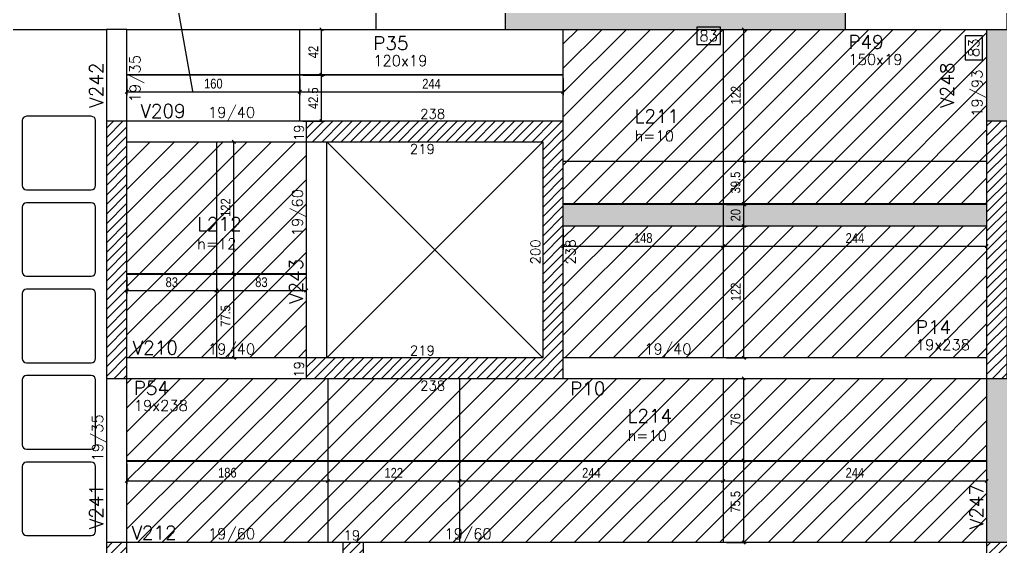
# Model space of a CAD drawing. Header units: millimetres. Extents: x 1860 to 8661, y -614 to 3837.
# Drawn here: x 3561 to 4469, y 1489 to 1977 of the extents above; entities that cross this region are included whole.
import ezdxf
from ezdxf.enums import TextEntityAlignment as Align

# ---------------------------------------------------------------- set-up
doc = ezdxf.new("R2010")
doc.units = ezdxf.units.MM
for name, color, linetype in [('251', 5, 'Continuous'), ('COTA', 241, 'Continuous'), ('F-AUX', 2, 'Continuous'), ('F-CUBETA', 1, 'Continuous'), ('F-DESNIVEL-1', 254, 'Continuous'), ('F-LAJES-DIM', 2, 'Continuous'), ('F-LAJES-NOME', 4, 'Continuous'), ('F-PILARES-DIM', 172, 'Continuous'), ('F-PILARES-NOME', 170, 'Continuous'), ('F-VIGAS-DIM', 2, 'Continuous'), ('F-VIGAS-NOME', 4, 'Continuous'), ('Painéis', 200, 'Continuous'), ('Pilares', 5, 'Continuous'), ('VIGA', 3, 'Continuous'), ('Vázio', 240, 'Continuous')]:
    doc.layers.add(name, color=color, linetype=linetype)
doc.layers.add('F-DESNIVEL-3', color=7, linetype='Continuous', true_color=0xd5c7ff)
doc.layers.add('Hachura', color=251, linetype='Continuous', lineweight=9)
doc.styles.add('COTA TECNICA-50', font='techl___.ttf', dxfattribs={"height": 9})
doc.styles.add('MCP', font='romans.shx')
doc.dimstyles.new('COTA PAINEL-50', dxfattribs={"dimtxt": 9, "dimasz": 3, "dimexe": 3, "dimexo": 3, "dimgap": 3, "dimtad": 1, "dimdec": 1, "dimzin": 12, "dimdsep": 46, "dimtxsty": 'COTA TECNICA-50', "dimblk1": 'OBLIQUE', "dimblk2": 'OBLIQUE', "dimsah": 1, "dimcen": 0.9, "dimclrd": 4, "dimclre": 4, "dimclrt": 240, "dimadec": 1, "dimazin": 3, "dimtfac": 1, "dimtdec": 1, "dimtmove": 0, "dimatfit": 3, "dimfxl": 1, "dimtolj": 1, "dimtzin": 12, "dimarcsym": 0})
pattern_1 = [(45, (3860.447, 999.075), (-4.419417, 4.419417), [])]

# ---------------------------------------------------------------- blocks, each defined once
blk = doc.blocks.new('_VAONER063650636500869008690')
at = {"layer": '251', "color": 1}
for p, q in [((-34, 30), (-34, -30)), ((30, 34), (-30, 34)), ((34, -30), (34, 30)), ((-30, -34), (30, -34))]:
    blk.add_line(p, q, dxfattribs=at)
for centre, start, end in [((-30, 30), 90, 180), ((30, 30), 0, 90), ((-30, -30), 180, 270), ((30, -30), 270, 0)]:
    blk.add_arc(centre, 4, start, end, dxfattribs=at)
blk = doc.blocks.new('*U11')
at = {"layer": 'F-VIGAS-DIM', "color": 1}
blk.add_lwpolyline([(0, 0), (22, 0), (22, 16), (0, 16)], close=True, dxfattribs=at)
at = {"layer": 'F-VIGAS-DIM', "style": 'MCP'}
blk.add_attdef('DIM', text='', height=10, dxfattribs=at).set_placement((11, 8), align=Align.MIDDLE_CENTER)
blk = doc.blocks.new('_Oblique')
at = {"color": 0, "linetype": 'ByBlock', "lineweight": -2}
blk.add_line((-0.5, -0.5), (0.5, 0.5), dxfattribs=at)
blk = doc.blocks.new('*D921')
at = {"layer": 'COTA', "color": 4, "lineweight": -2, "transparency": 16777216}
for p, q in [((3660.45, 1565.58), (3660.45, 1546.62)), ((3846.45, 1565.58), (3846.45, 1546.62)), ((3660.45, 1549.62), (3846.45, 1549.62))]:
    blk.add_line(p, q, dxfattribs=at)
at = {"layer": 'Defpoints', "color": 0, "transparency": 16777216}
for p in [(3660.45, 1568.58), (3846.45, 1568.58), (3846.45, 1549.62)]:
    blk.add_point(p, dxfattribs=at)
at = {"layer": 'COTA', "color": 4, "lineweight": -2, "transparency": 16777216, "xscale": 3, "yscale": 3, "zscale": 3, "rotation": 180}
blk.add_blockref('_Oblique', (3660.45, 1549.62), dxfattribs=at)
at = {"layer": 'COTA', "color": 4, "lineweight": -2, "transparency": 16777216, "xscale": 3, "yscale": 3, "zscale": 3}
blk.add_blockref('_Oblique', (3846.45, 1549.62), dxfattribs=at)
at = {"layer": 'COTA', "color": 240, "transparency": 16777216, "insert": (3753.45, 1557.23), "char_height": 9, "attachment_point": 5, "style": 'COTA TECNICA-50'}
blk.add_mtext('\\A1;186', dxfattribs=at)
blk = doc.blocks.new('*D916')
at = {"layer": 'COTA', "color": 4, "lineweight": -2, "transparency": 16777216}
for p, q in [((3846.45, 1565.58), (3846.45, 1546.62)), ((3968.45, 1565.08), (3968.45, 1546.62)), ((3846.45, 1549.62), (3968.45, 1549.62))]:
    blk.add_line(p, q, dxfattribs=at)
at = {"layer": 'Defpoints', "color": 0, "transparency": 16777216}
for p in [(3846.45, 1568.58), (3968.45, 1568.08), (3968.45, 1549.62)]:
    blk.add_point(p, dxfattribs=at)
at = {"layer": 'COTA', "color": 4, "lineweight": -2, "transparency": 16777216, "xscale": 3, "yscale": 3, "zscale": 3, "rotation": 180}
blk.add_blockref('_Oblique', (3846.45, 1549.62), dxfattribs=at)
at = {"layer": 'COTA', "color": 4, "lineweight": -2, "transparency": 16777216, "xscale": 3, "yscale": 3, "zscale": 3}
blk.add_blockref('_Oblique', (3968.45, 1549.62), dxfattribs=at)
at = {"layer": 'COTA', "color": 240, "transparency": 16777216, "insert": (3907.45, 1557.17), "char_height": 9, "attachment_point": 5, "style": 'COTA TECNICA-50'}
blk.add_mtext('\\A1;122', dxfattribs=at)
blk = doc.blocks.new('*D917')
at = {"layer": 'COTA', "color": 4, "lineweight": -2, "transparency": 16777216}
for p, q in [((3968.45, 1565.08), (3968.45, 1546.62)), ((3968.45, 1549.62), (4212.45, 1549.62))]:
    blk.add_line(p, q, dxfattribs=at)
at = {"layer": 'Defpoints', "color": 0, "transparency": 16777216}
for p in [(3968.45, 1568.08), (4212.45, 1549.62), (4212.45, 1549.62)]:
    blk.add_point(p, dxfattribs=at)
at = {"layer": 'COTA', "color": 4, "lineweight": -2, "transparency": 16777216, "xscale": 3, "yscale": 3, "zscale": 3, "rotation": 180}
blk.add_blockref('_Oblique', (3968.45, 1549.62), dxfattribs=at)
at = {"layer": 'COTA', "color": 4, "lineweight": -2, "transparency": 16777216, "xscale": 3, "yscale": 3, "zscale": 3}
blk.add_blockref('_Oblique', (4212.45, 1549.62), dxfattribs=at)
at = {"layer": 'COTA', "color": 240, "transparency": 16777216, "insert": (4090.45, 1557.18), "char_height": 9, "attachment_point": 5, "style": 'COTA TECNICA-50'}
blk.add_mtext('\\A1;244', dxfattribs=at)
blk = doc.blocks.new('*D918')
at = {"layer": 'COTA', "color": 4, "lineweight": -2, "transparency": 16777216}
blk.add_line((4212.45, 1549.62), (4456.45, 1549.62), dxfattribs=at)
at = {"layer": 'Defpoints', "color": 0, "transparency": 16777216}
for p in [(4212.45, 1549.62), (4456.45, 1549.62), (4456.45, 1549.62)]:
    blk.add_point(p, dxfattribs=at)
at = {"layer": 'COTA', "color": 4, "lineweight": -2, "transparency": 16777216, "xscale": 3, "yscale": 3, "zscale": 3, "rotation": 180}
blk.add_blockref('_Oblique', (4212.45, 1549.62), dxfattribs=at)
at = {"layer": 'COTA', "color": 4, "lineweight": -2, "transparency": 16777216, "xscale": 3, "yscale": 3, "zscale": 3}
blk.add_blockref('_Oblique', (4456.45, 1549.62), dxfattribs=at)
at = {"layer": 'COTA', "color": 240, "transparency": 16777216, "insert": (4334.45, 1557.18), "char_height": 9, "attachment_point": 5, "style": 'COTA TECNICA-50'}
blk.add_mtext('\\A1;244', dxfattribs=at)
blk = doc.blocks.new('*D919')
at = {"layer": 'COTA', "color": 4, "lineweight": -2, "transparency": 16777216}
for p, q in [((4215.45, 1568.08), (4234.51, 1568.08)), ((4231.51, 1492.58), (4231.51, 1568.08)), ((4215.45, 1492.58), (4234.51, 1492.58))]:
    blk.add_line(p, q, dxfattribs=at)
at = {"layer": 'Defpoints', "color": 0, "transparency": 16777216}
for p in [(4212.45, 1568.08), (4231.51, 1568.08), (4212.45, 1492.58)]:
    blk.add_point(p, dxfattribs=at)
at = {"layer": 'COTA', "color": 4, "lineweight": -2, "transparency": 16777216, "xscale": 3, "yscale": 3, "zscale": 3}
for p, rotation in [((4231.51, 1568.08), 90), ((4231.51, 1492.58), 270)]:
    blk.add_blockref('_Oblique', p, dxfattribs=dict(at, rotation=rotation))
at = {"layer": 'COTA', "color": 240, "transparency": 16777216, "insert": (4223.91, 1530.33), "char_height": 9, "attachment_point": 5, "rotation": 90, "style": 'COTA TECNICA-50'}
blk.add_mtext('\\A1;75.5', dxfattribs=at)
blk = doc.blocks.new('*D920')
at = {"layer": 'COTA', "color": 4, "lineweight": -2, "transparency": 16777216}
for p, q in [((4215.45, 1644.58), (4234.51, 1644.58)), ((4231.51, 1568.58), (4231.51, 1644.58)), ((4215.45, 1568.58), (4234.51, 1568.58))]:
    blk.add_line(p, q, dxfattribs=at)
at = {"layer": 'Defpoints', "color": 0, "transparency": 16777216}
for p in [(4212.45, 1644.58), (4231.51, 1644.58), (4212.45, 1568.58)]:
    blk.add_point(p, dxfattribs=at)
at = {"layer": 'COTA', "color": 4, "lineweight": -2, "transparency": 16777216, "xscale": 3, "yscale": 3, "zscale": 3}
for p, rotation in [((4231.51, 1644.58), 90), ((4231.51, 1568.58), 270)]:
    blk.add_blockref('_Oblique', p, dxfattribs=dict(at, rotation=rotation))
at = {"layer": 'COTA', "color": 240, "transparency": 16777216, "insert": (4223.91, 1606.58), "char_height": 9, "attachment_point": 5, "rotation": 90, "style": 'COTA TECNICA-50'}
blk.add_mtext('\\A1;76', dxfattribs=at)
blk = doc.blocks.new('*D922')
at = {"layer": 'COTA', "color": 4, "lineweight": -2, "transparency": 16777216}
for p, q in [((3660.45, 1738.58), (3660.45, 1722.8)), ((3743.45, 1738.58), (3743.45, 1722.8)), ((3660.45, 1725.8), (3743.45, 1725.8))]:
    blk.add_line(p, q, dxfattribs=at)
at = {"layer": 'Defpoints', "color": 0, "transparency": 16777216}
for p in [(3660.45, 1741.58), (3743.45, 1741.58), (3743.45, 1725.8)]:
    blk.add_point(p, dxfattribs=at)
at = {"layer": 'COTA', "color": 4, "lineweight": -2, "transparency": 16777216, "xscale": 3, "yscale": 3, "zscale": 3, "rotation": 180}
blk.add_blockref('_Oblique', (3660.45, 1725.8), dxfattribs=at)
at = {"layer": 'COTA', "color": 4, "lineweight": -2, "transparency": 16777216, "xscale": 3, "yscale": 3, "zscale": 3}
blk.add_blockref('_Oblique', (3743.45, 1725.8), dxfattribs=at)
at = {"layer": 'COTA', "color": 240, "transparency": 16777216, "insert": (3701.95, 1733.51), "char_height": 9, "attachment_point": 5, "style": 'COTA TECNICA-50'}
blk.add_mtext('\\A1;83', dxfattribs=at)
blk = doc.blocks.new('*D923')
at = {"layer": 'COTA', "color": 4, "lineweight": -2, "transparency": 16777216}
for p, q in [((3743.45, 1738.58), (3743.45, 1722.8)), ((3826.45, 1738.58), (3826.45, 1722.8)), ((3743.45, 1725.8), (3826.45, 1725.8))]:
    blk.add_line(p, q, dxfattribs=at)
at = {"layer": 'Defpoints', "color": 0, "transparency": 16777216}
for p in [(3743.45, 1741.58), (3826.45, 1741.58), (3826.45, 1725.8)]:
    blk.add_point(p, dxfattribs=at)
at = {"layer": 'COTA', "color": 4, "lineweight": -2, "transparency": 16777216, "xscale": 3, "yscale": 3, "zscale": 3, "rotation": 180}
blk.add_blockref('_Oblique', (3743.45, 1725.8), dxfattribs=at)
at = {"layer": 'COTA', "color": 4, "lineweight": -2, "transparency": 16777216, "xscale": 3, "yscale": 3, "zscale": 3}
blk.add_blockref('_Oblique', (3826.45, 1725.8), dxfattribs=at)
at = {"layer": 'COTA', "color": 240, "transparency": 16777216, "insert": (3784.95, 1733.51), "char_height": 9, "attachment_point": 5, "style": 'COTA TECNICA-50'}
blk.add_mtext('\\A1;83', dxfattribs=at)
blk = doc.blocks.new('*D924')
at = {"layer": 'COTA', "color": 4, "lineweight": -2, "transparency": 16777216}
for p, q in [((3746.45, 1741.08), (3762.35, 1741.08)), ((3759.35, 1663.58), (3759.35, 1741.08)), ((3746.45, 1663.58), (3762.35, 1663.58))]:
    blk.add_line(p, q, dxfattribs=at)
at = {"layer": 'Defpoints', "color": 0, "transparency": 16777216}
for p in [(3743.45, 1741.08), (3759.35, 1741.08), (3743.45, 1663.58)]:
    blk.add_point(p, dxfattribs=at)
at = {"layer": 'COTA', "color": 4, "lineweight": -2, "transparency": 16777216, "xscale": 3, "yscale": 3, "zscale": 3}
for p, rotation in [((3759.35, 1741.08), 90), ((3759.35, 1663.58), 270)]:
    blk.add_blockref('_Oblique', p, dxfattribs=dict(at, rotation=rotation))
at = {"layer": 'COTA', "color": 240, "transparency": 16777216, "insert": (3751.75, 1702.33), "char_height": 9, "attachment_point": 5, "rotation": 90, "style": 'COTA TECNICA-50'}
blk.add_mtext('\\A1;77.5', dxfattribs=at)
blk = doc.blocks.new('*D925')
at = {"layer": 'COTA', "color": 4, "lineweight": -2, "transparency": 16777216}
for p, q in [((3746.45, 1863.58), (3762.35, 1863.58)), ((3759.35, 1741.58), (3759.35, 1863.58)), ((3746.45, 1741.58), (3762.35, 1741.58))]:
    blk.add_line(p, q, dxfattribs=at)
at = {"layer": 'Defpoints', "color": 0, "transparency": 16777216}
for p in [(3743.45, 1863.58), (3759.35, 1863.58), (3743.45, 1741.58)]:
    blk.add_point(p, dxfattribs=at)
at = {"layer": 'COTA', "color": 4, "lineweight": -2, "transparency": 16777216, "xscale": 3, "yscale": 3, "zscale": 3}
for p, rotation in [((3759.35, 1863.58), 90), ((3759.35, 1741.58), 270)]:
    blk.add_blockref('_Oblique', p, dxfattribs=dict(at, rotation=rotation))
at = {"layer": 'COTA', "color": 240, "transparency": 16777216, "insert": (3751.8, 1802.58), "char_height": 9, "attachment_point": 5, "rotation": 90, "style": 'COTA TECNICA-50'}
blk.add_mtext('\\A1;122', dxfattribs=at)
blk = doc.blocks.new('*D926')
at = {"layer": 'COTA', "color": 4, "lineweight": -2, "transparency": 16777216}
for p, q in [((4064.45, 1782.58), (4064.45, 1763.87)), ((4212.45, 1782.58), (4212.45, 1763.87)), ((4064.45, 1766.87), (4212.45, 1766.87))]:
    blk.add_line(p, q, dxfattribs=at)
at = {"layer": 'Defpoints', "color": 0, "transparency": 16777216}
for p in [(4064.45, 1785.58), (4212.45, 1785.58), (4212.45, 1766.87)]:
    blk.add_point(p, dxfattribs=at)
at = {"layer": 'COTA', "color": 4, "lineweight": -2, "transparency": 16777216, "xscale": 3, "yscale": 3, "zscale": 3, "rotation": 180}
blk.add_blockref('_Oblique', (4064.45, 1766.87), dxfattribs=at)
at = {"layer": 'COTA', "color": 4, "lineweight": -2, "transparency": 16777216, "xscale": 3, "yscale": 3, "zscale": 3}
blk.add_blockref('_Oblique', (4212.45, 1766.87), dxfattribs=at)
at = {"layer": 'COTA', "color": 240, "transparency": 16777216, "insert": (4138.45, 1774.45), "char_height": 9, "attachment_point": 5, "style": 'COTA TECNICA-50'}
blk.add_mtext('\\A1;148', dxfattribs=at)
blk = doc.blocks.new('*D927')
at = {"layer": 'COTA', "color": 4, "lineweight": -2, "transparency": 16777216}
for p, q in [((4212.45, 1782.58), (4212.45, 1763.87)), ((4456.45, 1782.58), (4456.45, 1763.87)), ((4212.45, 1766.87), (4456.45, 1766.87))]:
    blk.add_line(p, q, dxfattribs=at)
at = {"layer": 'Defpoints', "color": 0, "transparency": 16777216}
for p in [(4212.45, 1785.58), (4456.45, 1785.58), (4456.45, 1766.87)]:
    blk.add_point(p, dxfattribs=at)
at = {"layer": 'COTA', "color": 4, "lineweight": -2, "transparency": 16777216, "xscale": 3, "yscale": 3, "zscale": 3, "rotation": 180}
blk.add_blockref('_Oblique', (4212.45, 1766.87), dxfattribs=at)
at = {"layer": 'COTA', "color": 4, "lineweight": -2, "transparency": 16777216, "xscale": 3, "yscale": 3, "zscale": 3}
blk.add_blockref('_Oblique', (4456.45, 1766.87), dxfattribs=at)
at = {"layer": 'COTA', "color": 240, "transparency": 16777216, "insert": (4334.45, 1774.43), "char_height": 9, "attachment_point": 5, "style": 'COTA TECNICA-50'}
blk.add_mtext('\\A1;244', dxfattribs=at)
blk = doc.blocks.new('*D928')
at = {"layer": 'COTA', "color": 4, "lineweight": -2, "transparency": 16777216}
for p, q in [((4215.45, 1785.58), (4234.65, 1785.58)), ((4231.65, 1663.58), (4231.65, 1785.58)), ((4215.45, 1663.58), (4234.65, 1663.58))]:
    blk.add_line(p, q, dxfattribs=at)
at = {"layer": 'Defpoints', "color": 0, "transparency": 16777216}
for p in [(4212.45, 1785.58), (4231.65, 1785.58), (4212.45, 1663.58)]:
    blk.add_point(p, dxfattribs=at)
at = {"layer": 'COTA', "color": 4, "lineweight": -2, "transparency": 16777216, "xscale": 3, "yscale": 3, "zscale": 3}
for p, rotation in [((4231.65, 1785.58), 90), ((4231.65, 1663.58), 270)]:
    blk.add_blockref('_Oblique', p, dxfattribs=dict(at, rotation=rotation))
at = {"layer": 'COTA', "color": 240, "transparency": 16777216, "insert": (4224.1, 1724.58), "char_height": 9, "attachment_point": 5, "rotation": 90, "style": 'COTA TECNICA-50'}
blk.add_mtext('\\A1;122', dxfattribs=at)
blk = doc.blocks.new('*D929')
at = {"layer": 'COTA', "color": 4, "lineweight": -2, "transparency": 16777216}
for p, q in [((4215.45, 1805.58), (4234.65, 1805.58)), ((4231.65, 1785.58), (4231.65, 1805.58)), ((4215.45, 1785.58), (4234.65, 1785.58))]:
    blk.add_line(p, q, dxfattribs=at)
at = {"layer": 'Defpoints', "color": 0, "transparency": 16777216}
for p in [(4212.45, 1805.58), (4231.65, 1805.58), (4212.45, 1785.58)]:
    blk.add_point(p, dxfattribs=at)
at = {"layer": 'COTA', "color": 4, "lineweight": -2, "transparency": 16777216, "xscale": 3, "yscale": 3, "zscale": 3}
for p, rotation in [((4231.65, 1805.58), 90), ((4231.65, 1785.58), 270)]:
    blk.add_blockref('_Oblique', p, dxfattribs=dict(at, rotation=rotation))
at = {"layer": 'COTA', "color": 240, "transparency": 16777216, "insert": (4224.06, 1795.58), "char_height": 9, "attachment_point": 5, "rotation": 90, "style": 'COTA TECNICA-50'}
blk.add_mtext('\\A1;20', dxfattribs=at)
blk = doc.blocks.new('*D930')
at = {"layer": 'COTA', "color": 4, "lineweight": -2, "transparency": 16777216}
for p, q in [((4215.45, 1845.6), (4234.65, 1845.6)), ((4231.65, 1806.08), (4231.65, 1845.6)), ((4215.45, 1806.08), (4234.65, 1806.08))]:
    blk.add_line(p, q, dxfattribs=at)
at = {"layer": 'Defpoints', "color": 0, "transparency": 16777216}
for p in [(4212.45, 1845.6), (4231.65, 1845.6), (4212.45, 1806.08)]:
    blk.add_point(p, dxfattribs=at)
at = {"layer": 'COTA', "color": 4, "lineweight": -2, "transparency": 16777216, "xscale": 3, "yscale": 3, "zscale": 3}
for p, rotation in [((4231.65, 1845.6), 90), ((4231.65, 1806.08), 270)]:
    blk.add_blockref('_Oblique', p, dxfattribs=dict(at, rotation=rotation))
at = {"layer": 'COTA', "color": 240, "transparency": 16777216, "insert": (4223.93, 1825.84), "char_height": 9, "attachment_point": 5, "rotation": 90, "style": 'COTA TECNICA-50'}
blk.add_mtext('\\A1;39.5', dxfattribs=at)
blk = doc.blocks.new('*D931')
at = {"layer": 'COTA', "color": 4, "lineweight": -2, "transparency": 16777216}
for p, q in [((4215.45, 1967.58), (4234.65, 1967.58)), ((4231.65, 1845.6), (4231.65, 1967.58)), ((4215.45, 1845.6), (4234.65, 1845.6))]:
    blk.add_line(p, q, dxfattribs=at)
at = {"layer": 'Defpoints', "color": 0, "transparency": 16777216}
for p in [(4212.45, 1967.58), (4231.65, 1967.58), (4212.45, 1845.6)]:
    blk.add_point(p, dxfattribs=at)
at = {"layer": 'COTA', "color": 4, "lineweight": -2, "transparency": 16777216, "xscale": 3, "yscale": 3, "zscale": 3}
for p, rotation in [((4231.65, 1967.58), 90), ((4231.65, 1845.6), 270)]:
    blk.add_blockref('_Oblique', p, dxfattribs=dict(at, rotation=rotation))
at = {"layer": 'COTA', "color": 240, "transparency": 16777216, "insert": (4224.1, 1906.59), "char_height": 9, "attachment_point": 5, "rotation": 90, "style": 'COTA TECNICA-50'}
blk.add_mtext('\\A1;122', dxfattribs=at)
blk = doc.blocks.new('*D932')
at = {"layer": 'COTA', "color": 4, "lineweight": -2, "transparency": 16777216}
for p, q in [((3660.45, 1922.08), (3660.45, 1906.7)), ((3820.45, 1922.08), (3820.45, 1906.7)), ((3660.45, 1909.7), (3820.45, 1909.7))]:
    blk.add_line(p, q, dxfattribs=at)
at = {"layer": 'Defpoints', "color": 0, "transparency": 16777216}
for p in [(3660.45, 1925.08), (3820.45, 1925.08), (3820.45, 1909.7)]:
    blk.add_point(p, dxfattribs=at)
at = {"layer": 'COTA', "color": 4, "lineweight": -2, "transparency": 16777216, "xscale": 3, "yscale": 3, "zscale": 3, "rotation": 180}
blk.add_blockref('_Oblique', (3660.45, 1909.7), dxfattribs=at)
at = {"layer": 'COTA', "color": 4, "lineweight": -2, "transparency": 16777216, "xscale": 3, "yscale": 3, "zscale": 3}
blk.add_blockref('_Oblique', (3820.45, 1909.7), dxfattribs=at)
at = {"layer": 'COTA', "color": 240, "transparency": 16777216, "insert": (3740.45, 1917.29), "char_height": 9, "attachment_point": 5, "style": 'COTA TECNICA-50'}
blk.add_mtext('\\A1;160', dxfattribs=at)
blk = doc.blocks.new('*D933')
at = {"layer": 'COTA', "color": 4, "lineweight": -2, "transparency": 16777216}
for p, q in [((3820.45, 1922.08), (3820.45, 1906.7)), ((4064.45, 1922.08), (4064.45, 1906.7)), ((3820.45, 1909.7), (4064.45, 1909.7))]:
    blk.add_line(p, q, dxfattribs=at)
at = {"layer": 'Defpoints', "color": 0, "transparency": 16777216}
for p in [(3820.45, 1925.08), (4064.45, 1925.08), (4064.45, 1909.7)]:
    blk.add_point(p, dxfattribs=at)
at = {"layer": 'COTA', "color": 4, "lineweight": -2, "transparency": 16777216, "xscale": 3, "yscale": 3, "zscale": 3, "rotation": 180}
blk.add_blockref('_Oblique', (3820.45, 1909.7), dxfattribs=at)
at = {"layer": 'COTA', "color": 4, "lineweight": -2, "transparency": 16777216, "xscale": 3, "yscale": 3, "zscale": 3}
blk.add_blockref('_Oblique', (4064.45, 1909.7), dxfattribs=at)
at = {"layer": 'COTA', "color": 240, "transparency": 16777216, "insert": (3942.45, 1917.27), "char_height": 9, "attachment_point": 5, "style": 'COTA TECNICA-50'}
blk.add_mtext('\\A1;244', dxfattribs=at)
blk = doc.blocks.new('*D934')
at = {"layer": 'COTA', "color": 4, "lineweight": -2, "transparency": 16777216}
for p, q in [((3823.45, 1925.08), (3843.59, 1925.08)), ((3840.59, 1882.58), (3840.59, 1925.08)), ((3823.45, 1882.58), (3843.59, 1882.58))]:
    blk.add_line(p, q, dxfattribs=at)
at = {"layer": 'Defpoints', "color": 0, "transparency": 16777216}
for p in [(3820.45, 1925.08), (3840.59, 1925.08), (3820.45, 1882.58)]:
    blk.add_point(p, dxfattribs=at)
at = {"layer": 'COTA', "color": 4, "lineweight": -2, "transparency": 16777216, "xscale": 3, "yscale": 3, "zscale": 3}
for p, rotation in [((3840.59, 1925.08), 90), ((3840.59, 1882.58), 270)]:
    blk.add_blockref('_Oblique', p, dxfattribs=dict(at, rotation=rotation))
at = {"layer": 'COTA', "color": 240, "transparency": 16777216, "insert": (3832.99, 1903.83), "char_height": 9, "attachment_point": 5, "rotation": 90, "style": 'COTA TECNICA-50'}
blk.add_mtext('\\A1;42.5', dxfattribs=at)
blk = doc.blocks.new('*D935')
at = {"layer": 'COTA', "color": 4, "lineweight": -2, "transparency": 16777216}
for p, q in [((3823.45, 1967.58), (3843.59, 1967.58)), ((3840.59, 1925.58), (3840.59, 1967.58)), ((3823.45, 1925.58), (3843.59, 1925.58))]:
    blk.add_line(p, q, dxfattribs=at)
at = {"layer": 'Defpoints', "color": 0, "transparency": 16777216}
for p in [(3820.45, 1967.58), (3840.59, 1967.58), (3820.45, 1925.58)]:
    blk.add_point(p, dxfattribs=at)
at = {"layer": 'COTA', "color": 4, "lineweight": -2, "transparency": 16777216, "xscale": 3, "yscale": 3, "zscale": 3}
for p, rotation in [((3840.59, 1967.58), 90), ((3840.59, 1925.58), 270)]:
    blk.add_blockref('_Oblique', p, dxfattribs=dict(at, rotation=rotation))
at = {"layer": 'COTA', "color": 240, "transparency": 16777216, "insert": (3833.02, 1946.58), "char_height": 9, "attachment_point": 5, "rotation": 90, "style": 'COTA TECNICA-50'}
blk.add_mtext('\\A1;42', dxfattribs=at)

msp = doc.modelspace()

# ---------------------------------------------------------------- hatches: boundary and pattern name
at = {"layer": 'Hachura', "linetype": 'ByBlock'}
h = msp.add_hatch(dxfattribs=at)
h.set_pattern_fill('ANSI31', color=256, scale=5)
h.paths.add_polyline_path([(4064.45, 1967.58), (4064.45, 1882.58), (4064.45, 1845.6), (4212.45, 1845.6), (4212.45, 1967.58)])
h.paths.add_polyline_path([(4456.45, 1845.6), (4456.45, 1882.58), (4456.45, 1967.58), (4325.45, 1967.58), (4212.45, 1967.58), (4212.45, 1845.6)])
h.paths.add_polyline_path([(4212.45, 1845.6), (4212.45, 1806.08), (4456.45, 1806.08), (4456.45, 1845.6)])
h.paths.add_polyline_path([(4064.45, 1845.6), (4064.45, 1806.08), (4212.45, 1806.08), (4212.45, 1845.6)])
h.paths.add_polyline_path([(4064.45, 1785.58), (4064.45, 1663.58), (4212.45, 1663.58), (4212.45, 1785.58)])
h.paths.add_polyline_path([(4456.45, 1663.58), (4456.45, 1785.58), (4212.45, 1785.58), (4212.45, 1663.58)])
h = msp.add_hatch(dxfattribs=at)
h.set_pattern_fill('ANSI31', color=256, scale=5)
h.paths.add_polyline_path([(4212.45, 1644.58), (4212.45, 1568.58), (4456.45, 1568.58), (4456.45, 1644.58)])
h.paths.add_polyline_path([(4212.45, 1568.08), (4212.45, 1492.58), (4309.95, 1492.58), (4456.45, 1492.58), (4456.45, 1568.08)])
h.paths.add_polyline_path([(4125.95, 1492.58), (4212.45, 1492.58), (4212.45, 1568.08), (3968.45, 1568.08), (3968.45, 1492.58)])
h.paths.add_polyline_path([(4212.45, 1568.58), (4212.45, 1644.58), (4064.45, 1644.58), (3968.45, 1644.58), (3968.45, 1568.58)])
h.paths.add_polyline_path([(3968.45, 1568.58), (3968.45, 1644.58), (3846.45, 1644.58), (3846.45, 1568.58)])
h.paths.add_polyline_path([(3968.45, 1492.58), (3968.45, 1568.08), (3846.45, 1568.08), (3846.45, 1492.58), (3860.45, 1492.58), (3879.45, 1492.58)])
h.paths.add_polyline_path([(3660.45, 1568.08), (3660.45, 1492.58), (3846.45, 1492.58), (3846.45, 1568.08)])
h.paths.add_polyline_path([(3846.45, 1568.58), (3846.45, 1644.58), (3826.45, 1644.58), (3660.45, 1644.58), (3660.45, 1568.58)])
h.paths.add_polyline_path([(3743.45, 1663.58), (3826.45, 1663.58), (3826.45, 1741.08), (3743.45, 1741.08)])
h.paths.add_polyline_path([(3660.45, 1741.08), (3660.45, 1663.58), (3743.45, 1663.58), (3743.45, 1741.08)])
h.paths.add_polyline_path([(3743.45, 1741.58), (3743.45, 1863.58), (3660.45, 1863.58), (3660.45, 1741.58)])
h.paths.add_polyline_path([(3743.45, 1741.58), (3826.45, 1741.58), (3826.45, 1863.58), (3743.45, 1863.58)])
h = msp.add_hatch(color=256, dxfattribs=at)
h.dxf.hatch_style = 1
h.paths.add_polyline_path([(4212.45, 1785.58), (4212.45, 1805.58), (4064.45, 1805.58), (4064.45, 1785.58)])
h.paths.add_polyline_path([(4212.45, 1805.58), (4212.45, 1785.58), (4456.45, 1785.58), (4456.45, 1805.58)])
at = {"layer": 'Pilares', "linetype": 'Continuous'}
h = msp.add_hatch(dxfattribs=at)
h.set_pattern_fill('ANSI31', color=256, scale=50, style=0)
h.set_pattern_definition(pattern_1)
h.paths.add_polyline_path([(3641.45, 1644.58), (3660.45, 1644.58), (3660.45, 1882.58), (3641.45, 1882.58)], flags=16)
h = msp.add_hatch(dxfattribs=at)
h.set_pattern_fill('ANSI31', color=256, scale=50, style=0)
h.set_pattern_definition(pattern_1)
h.paths.add_polyline_path([(4064.45, 1644.58), (4064.45, 1882.58), (3826.45, 1882.58), (3826.45, 1863.58), (4045.45, 1863.58), (4045.45, 1663.58), (3826.45, 1663.58), (3826.45, 1644.58)], flags=16)
h = msp.add_hatch(dxfattribs=at)
h.set_pattern_fill('ANSI31', color=256, scale=50, style=0)
h.set_pattern_definition(pattern_1)
h.paths.add_polyline_path([(4456.45, 1644.58), (4475.45, 1644.58), (4475.45, 1882.58), (4456.45, 1882.58)], flags=16)
h = msp.add_hatch(dxfattribs=at)
h.set_pattern_fill('ANSI31', color=256, scale=50, style=0)
h.set_pattern_definition(pattern_1)
h.paths.add_polyline_path([(3641.45, 1183.58), (3660.45, 1183.58), (3660.45, 1492.58), (3641.45, 1492.58)], flags=16)
h = msp.add_hatch(dxfattribs=at)
h.set_pattern_fill('ANSI31', color=256, scale=50, style=0)
h.set_pattern_definition(pattern_1)
h.paths.add_polyline_path([(3879.45, 975.08), (3879.45, 1492.58), (3860.45, 1492.58), (3860.45, 999.08), (3641.45, 999.08), (3641.45, 975.08)], flags=16)
h = msp.add_hatch(dxfattribs=at)
h.set_pattern_fill('ANSI31', color=256, scale=50, style=0)
h.set_pattern_definition(pattern_1)
h.paths.add_polyline_path([(4481.45, 1023.58), (4481.45, 1492.58), (4456.45, 1492.58), (4456.45, 1042.58), (4236.45, 1042.58), (4236.45, 1023.58)], flags=16)

# ---------------------------------------------------------------- linework, layer by layer
at = {"layer": 'F-AUX', "color": 1}
msp.add_lwpolyline([(3639.78, 2369.85), (3678.21, 2152.79), (3662.01, 2143.43), (3698.87, 2136.95), (3682.67, 2127.59), (3721.06, 1910.52)], dxfattribs=at)
at = {"layer": 'F-DESNIVEL-1', "linetype": 'Continuous'}
for points in [[(4456.45, 1492.68), (4475.45, 1492.68), (4475.45, 1644.48)], [(4456.45, 1492.68), (4475.45, 1644.48), (4456.45, 1644.48)], [(4456.45, 1492.68), (4456.45, 1644.48), (4456.45, 1492.68)]]:
    msp.add_solid(points, dxfattribs=at)
at = {"layer": 'F-DESNIVEL-3', "linetype": 'Continuous'}
for points in [[(4011.05, 1986.58), (4011.05, 1967.58), (4325.35, 1967.58)], [(4011.05, 1986.58), (4325.35, 1967.58), (4325.35, 1986.58)], [(4456.45, 1882.68), (4475.45, 1882.68), (4475.45, 1967.48)], [(4456.45, 1882.68), (4475.45, 1967.48), (4456.45, 1967.48)], [(4456.45, 1882.68), (4456.45, 1967.48), (4456.45, 1882.68)]]:
    msp.add_solid(points, dxfattribs=at)
at = {"layer": 'Painéis'}
for p, q in [((3820.45, 1882.58), (3820.45, 1967.58)), ((4064.45, 1882.58), (4064.45, 1967.58))]:
    msp.add_line(p, q, dxfattribs=at)
for points in [[(4212.45, 1967.58), (4212.45, 1663.58)], [(4064.45, 1925.58), (3660.45, 1925.58)], [(4064.45, 1925.08), (3660.45, 1925.08)], [(3743.45, 1863.58), (3743.45, 1663.58)], [(4064.45, 1845.6), (4456.45, 1845.6)], [(4456.45, 1806.08), (4064.45, 1806.08)], [(4456.45, 1805.58), (4064.45, 1805.58)], [(4456.45, 1785.58), (4064.45, 1785.58)], [(3660.45, 1741.58), (3826.45, 1741.58)], [(3660.45, 1741.08), (3826.45, 1741.08)], [(3846.45, 1644.58), (3846.45, 1492.58)], [(3968.45, 1644.58), (3968.45, 1492.58)], [(4212.45, 1644.58), (4212.45, 1492.58)], [(3660.45, 1568.58), (4456.45, 1568.58)], [(3660.45, 1568.08), (4456.45, 1568.08)]]:
    msp.add_lwpolyline(points, dxfattribs=at)
at = {"layer": 'Pilares', "linetype": 'Continuous'}
for points in [[(3890.95, 1967.58), (4010.95, 1967.58), (4010.95, 1986.58), (3890.95, 1986.58), (3890.95, 1967.58)], [(4325.45, 1967.58), (4475.45, 1967.58), (4475.45, 1986.58), (4325.45, 1986.58), (4325.45, 1967.58)], [(3641.45, 1644.58), (3660.45, 1644.58), (3660.45, 1882.58), (3641.45, 1882.58), (3641.45, 1644.58)], [(4064.45, 1644.58), (4064.45, 1882.58), (3826.45, 1882.58), (3826.45, 1863.58), (4045.45, 1863.58), (4045.45, 1663.58), (3826.45, 1663.58), (3826.45, 1644.58), (4064.45, 1644.58)], [(4456.45, 1644.58), (4475.45, 1644.58), (4475.45, 1882.58), (4456.45, 1882.58), (4456.45, 1644.58)], [(3641.45, 1183.58), (3660.45, 1183.58), (3660.45, 1492.58), (3641.45, 1492.58), (3641.45, 1183.58)], [(3879.45, 975.08), (3879.45, 1492.58), (3860.45, 1492.58), (3860.45, 999.08), (3641.45, 999.08), (3641.45, 975.08), (3879.45, 975.08)], [(4481.45, 1023.58), (4481.45, 1492.58), (4456.45, 1492.58), (4456.45, 1042.58), (4236.45, 1042.58), (4236.45, 1023.58), (4481.45, 1023.58)]]:
    msp.add_lwpolyline(points, dxfattribs=at)
at = {"layer": 'VIGA'}
for points in [[(3330.95, 1967.58), (3641.45, 1967.58)], [(3641.45, 1967.58), (3641.45, 1882.58)], [(3660.45, 1967.58), (3641.45, 1967.58)], [(3660.45, 1967.58), (3890.95, 1967.58)], [(3660.45, 1882.58), (3660.45, 1967.58)], [(4010.95, 1967.58), (4325.45, 1967.58)], [(4456.45, 1967.58), (4456.45, 1882.58)], [(3826.45, 1882.58), (3660.45, 1882.58)], [(3660.45, 1863.58), (3826.45, 1863.58)], [(3826.45, 1863.58), (3826.45, 1663.58)], [(3845.45, 1663.58), (3845.45, 1863.58)], [(3826.45, 1663.58), (3660.45, 1663.58)], [(4456.45, 1663.58), (4064.45, 1663.58)], [(3641.45, 1644.58), (3641.45, 1492.58)], [(3660.45, 1644.58), (3826.45, 1644.58)], [(3660.45, 1492.58), (3660.45, 1644.58)], [(4064.45, 1644.58), (4456.45, 1644.58)], [(4456.45, 1644.58), (4456.45, 1492.58)], [(3860.45, 1492.58), (3660.45, 1492.58)], [(4125.95, 1492.58), (3879.45, 1492.58)], [(4309.95, 1492.58), (4125.95, 1492.58)], [(4456.45, 1492.58), (4309.95, 1492.58)]]:
    msp.add_lwpolyline(points, dxfattribs=at)
at = {"layer": 'Vázio'}
for p, q in [((3845.45, 1663.58), (4045.45, 1863.58)), ((3845.45, 1863.58), (4045.45, 1663.58))]:
    msp.add_line(p, q, dxfattribs=at)

# ---------------------------------------------------------------- block references
at = {"layer": 'F-CUBETA'}
for p in [(3597.45, 1853.08), (3597.45, 1773.08), (3597.45, 1693.08), (3597.45, 1613.08), (3597.45, 1533.08)]:
    msp.add_blockref('_VAONER063650636500869008690', p, dxfattribs=at)
at = {"layer": 'F-VIGAS-DIM', "linetype": 'Continuous'}
msp.add_blockref('*U11', (4188.1, 1953.59), dxfattribs=at).add_auto_attribs({'DIM': '83'})
at = {"layer": 'F-VIGAS-DIM', "linetype": 'Continuous', "rotation": 90}
msp.add_blockref('*U11', (4452.61, 1939.5), dxfattribs=at).add_auto_attribs({'DIM': '83'})

# ---------------------------------------------------------------- texts
at = {"layer": 'F-LAJES-DIM', "linetype": 'Continuous', "style": 'MCP'}
for s, p in [('h=10', (4130.43, 1863.96)), ('h=12', (3725.38, 1764.13)), ('h=10', (4123.95, 1586.63))]:
    msp.add_text(s, height=10, dxfattribs=at).set_placement(p)
at = {"layer": 'F-LAJES-NOME', "linetype": 'Continuous', "style": 'MCP'}
for s, p in [('L211', (4130.43, 1880.96)), ('L212', (3725.38, 1781.13)), ('L214', (4123.95, 1603.63))]:
    msp.add_text(s, height=12.5, dxfattribs=at).set_placement(p)
at = {"layer": 'F-PILARES-DIM', "linetype": 'Continuous', "style": 'MCP'}
for s, height, p in [('120x19', 10, (3888.51, 1933.57)), ('150x19', 10, (4328.45, 1934.67)), ('238', 9, (3931.95, 1884.83)), ('219', 9, (3922.45, 1852.33)), ('19x238', 10, (4390.9, 1670.69)), ('219', 9, (3922.45, 1665.83)), ('238', 9, (3931.95, 1633.33)), ('19x238', 10, (3666.71, 1614.43)), ('19', 9, (3860.95, 1494.83))]:
    msp.add_text(s, height=height, dxfattribs=at).set_placement(p)
for s, p in [('19', (3824.2, 1864.08)), ('200', (4043.2, 1750.08)), ('238', (4075.7, 1750.08)), ('19', (3824.2, 1645.08))]:
    msp.add_text(s, height=9, rotation=90, dxfattribs=at).set_placement(p)
at = {"layer": 'F-PILARES-NOME', "linetype": 'Continuous', "style": 'MCP'}
for s, p in [('P49', (4328.45, 1949.67)), ('P35', (3888.51, 1948.57)), ('P14', (4390.9, 1685.69)), ('P54', (3666.71, 1629.43)), ('P10', (4070.7, 1628.95))]:
    msp.add_text(s, height=12.5, dxfattribs=at).set_placement(p)
at = {"layer": 'F-VIGAS-DIM', "linetype": 'Continuous', "style": 'MCP'}
for s, p in [('19/35', (3672.95, 1900.08)), ('19/93', (4452.61, 1886.65)), ('19/60', (3823.32, 1776.08)), ('19/35', (3638.32, 1567.58))]:
    msp.add_text(s, height=10, rotation=90, dxfattribs=at).set_placement(p)
for s, p in [('19/40', (3735.45, 1885.7)), ('19/40', (3735.45, 1666.7)), ('19/40', (4139.45, 1666.7)), ('19/60', (3735.45, 1495.7)), ('19/60', (3954.45, 1495.7))]:
    msp.add_text(s, height=10, dxfattribs=at).set_placement(p)
at = {"layer": 'F-VIGAS-NOME', "linetype": 'Continuous', "style": 'MCP'}
for s, p in [('V242', (3638.32, 1895.08)), ('V248', (4426.09, 1895.08)), ('V243', (3823.32, 1713.58)), ('V247', (4453.32, 1505.08)), ('V241', (3638.32, 1505.08))]:
    msp.add_text(s, height=12.5, rotation=90, dxfattribs=at).set_placement(p)
for s, p in [('V209', (3672.95, 1885.7)), ('V210', (3665.81, 1666.7)), ('V212', (3664.68, 1495.5))]:
    msp.add_text(s, height=12.5, dxfattribs=at).set_placement(p)

# ---------------------------------------------------------------- dimensions: what is measured, and where the dimension line sits
at = {"layer": 'COTA'}
for base, p1, p2, picture, middle in [((3840.59, 1967.58), (3820.45, 1925.58), (3820.45, 1967.58), '*D935', (3833.02, 1946.58)), ((3840.59, 1925.08), (3820.45, 1882.58), (3820.45, 1925.08), '*D934', (3832.99, 1903.83)), ((4231.65, 1845.6), (4212.45, 1806.08), (4212.45, 1845.6), '*D930', (4223.93, 1825.84)), ((4231.65, 1785.58), (4212.45, 1663.58), (4212.45, 1785.58), '*D928', (4224.1, 1724.58)), ((3759.35, 1741.08), (3743.45, 1663.58), (3743.45, 1741.08), '*D924', (3751.75, 1702.33)), ((4231.51, 1644.58), (4212.45, 1568.58), (4212.45, 1644.58), '*D920', (4223.91, 1606.58)), ((4231.51, 1568.08), (4212.45, 1492.58), (4212.45, 1568.08), '*D919', (4223.91, 1530.33))]:
    dim = msp.add_linear_dim(base=base, p1=p1, p2=p2, angle=90, dimstyle='COTA PAINEL-50', dxfattribs=at)
    dim.commit()
    dim.dimension.update_dxf_attribs({"geometry": picture, "text_midpoint": middle})
for base, p1, p2, picture, middle in [((4231.65, 1967.58), (4212.45, 1845.6), (4212.45, 1967.58), '*D931', (4224.1, 1906.59)), ((3759.35, 1863.58), (3743.45, 1741.58), (3743.45, 1863.58), '*D925', (3751.8, 1802.58)), ((4231.65, 1805.58), (4212.45, 1785.58), (4212.45, 1805.58), '*D929', (4224.06, 1795.58))]:
    dim = msp.add_linear_dim(base=base, p1=p1, p2=p2, angle=90, dimstyle='COTA PAINEL-50', override={"dimtmove": 1}, dxfattribs=at)
    dim.commit()
    dim.dimension.update_dxf_attribs({"geometry": picture, "text_midpoint": middle})
for base, p1, p2, picture, middle in [((3820.45, 1909.7), (3660.45, 1925.08), (3820.45, 1925.08), '*D932', (3740.45, 1917.29)), ((4212.45, 1766.87), (4064.45, 1785.58), (4212.45, 1785.58), '*D926', (4138.45, 1774.45)), ((3743.45, 1725.8), (3660.45, 1741.58), (3743.45, 1741.58), '*D922', (3701.95, 1733.51)), ((3846.45, 1549.62), (3660.45, 1568.58), (3846.45, 1568.58), '*D921', (3753.45, 1557.23))]:
    dim = msp.add_linear_dim(base=base, p1=p1, p2=p2, dimstyle='COTA PAINEL-50', dxfattribs=at)
    dim.commit()
    dim.dimension.update_dxf_attribs({"geometry": picture, "text_midpoint": middle})
for base, p1, p2, picture, middle in [((4064.45, 1909.7), (3820.45, 1925.08), (4064.45, 1925.08), '*D933', (3942.45, 1917.27)), ((4456.45, 1766.87), (4212.45, 1785.58), (4456.45, 1785.58), '*D927', (4334.45, 1774.43)), ((3826.45, 1725.8), (3743.45, 1741.58), (3826.45, 1741.58), '*D923', (3784.95, 1733.51)), ((3968.45, 1549.62), (3846.45, 1568.58), (3968.45, 1568.08), '*D916', (3907.45, 1557.17)), ((4212.45, 1549.62), (3968.45, 1568.08), (4212.45, 1549.62), '*D917', (4090.45, 1557.18)), ((4456.45, 1549.62), (4212.45, 1549.62), (4456.45, 1549.62), '*D918', (4334.45, 1557.18))]:
    dim = msp.add_linear_dim(base=base, p1=p1, p2=p2, dimstyle='COTA PAINEL-50', override={"dimtmove": 1}, dxfattribs=at)
    dim.commit()
    dim.dimension.update_dxf_attribs({"geometry": picture, "text_midpoint": middle})

doc.saveas('drawing.dxf')
